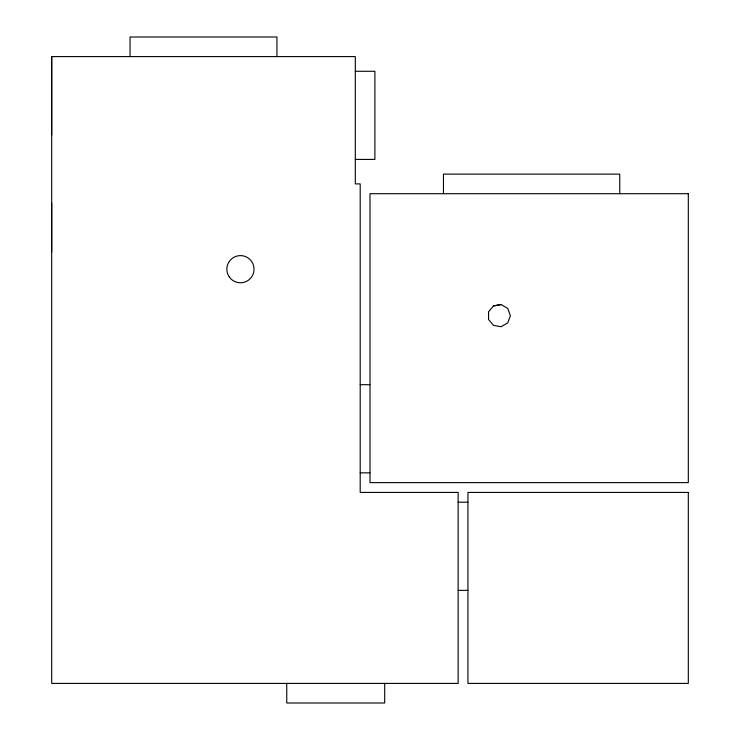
<?xml version="1.0" encoding="UTF-8"?>
<svg xmlns="http://www.w3.org/2000/svg" width="740" height="740" viewBox="0 0 740 740"><rect width="100%" height="100%" fill="white"/><g stroke="black" fill="none" stroke-linecap="round" stroke-linejoin="round"><path stroke-width="1.11" d="M51.689 251.952L51.689 202.843M51.689 134.939L51.689 56.592L355.311 56.592L355.311 183.909L360.204 183.909L360.204 492.424L458.143 492.424L458.143 683.409L51.689 683.409L51.689 56.592M493.543 305.842L488.548 311.79L488.548 319.495L493.497 325.387L501.073 326.729L507.742 322.881L510.378 315.647L507.742 308.404L501.073 304.556L493.497 305.897L501.073 304.556M355.311 71.281L374.893 71.281L374.893 159.424L355.311 159.424M360.204 384.689L370 384.689M360.204 472.842L370 472.842M458.143 502.22L467.939 502.22M458.143 590.372L467.939 590.372M619.75 193.704L619.75 174.122L443.454 174.122L443.454 193.704M384.689 683.409L384.689 703L286.75 703L286.75 683.409M276.954 56.592L276.954 37L130.046 37L130.046 56.592M688.311 193.704L370 193.704L370 482.628L688.311 482.628L688.311 193.704M688.311 492.424L467.939 492.424L467.939 683.409L688.311 683.409L688.311 492.424M229.446 277.176A13.598 13.598 0 0 0 252.867 274.716A13.598 13.598 0 0 0 239.029 255.67A13.598 13.598 0 0 0 229.446 277.176"/></g></svg>
